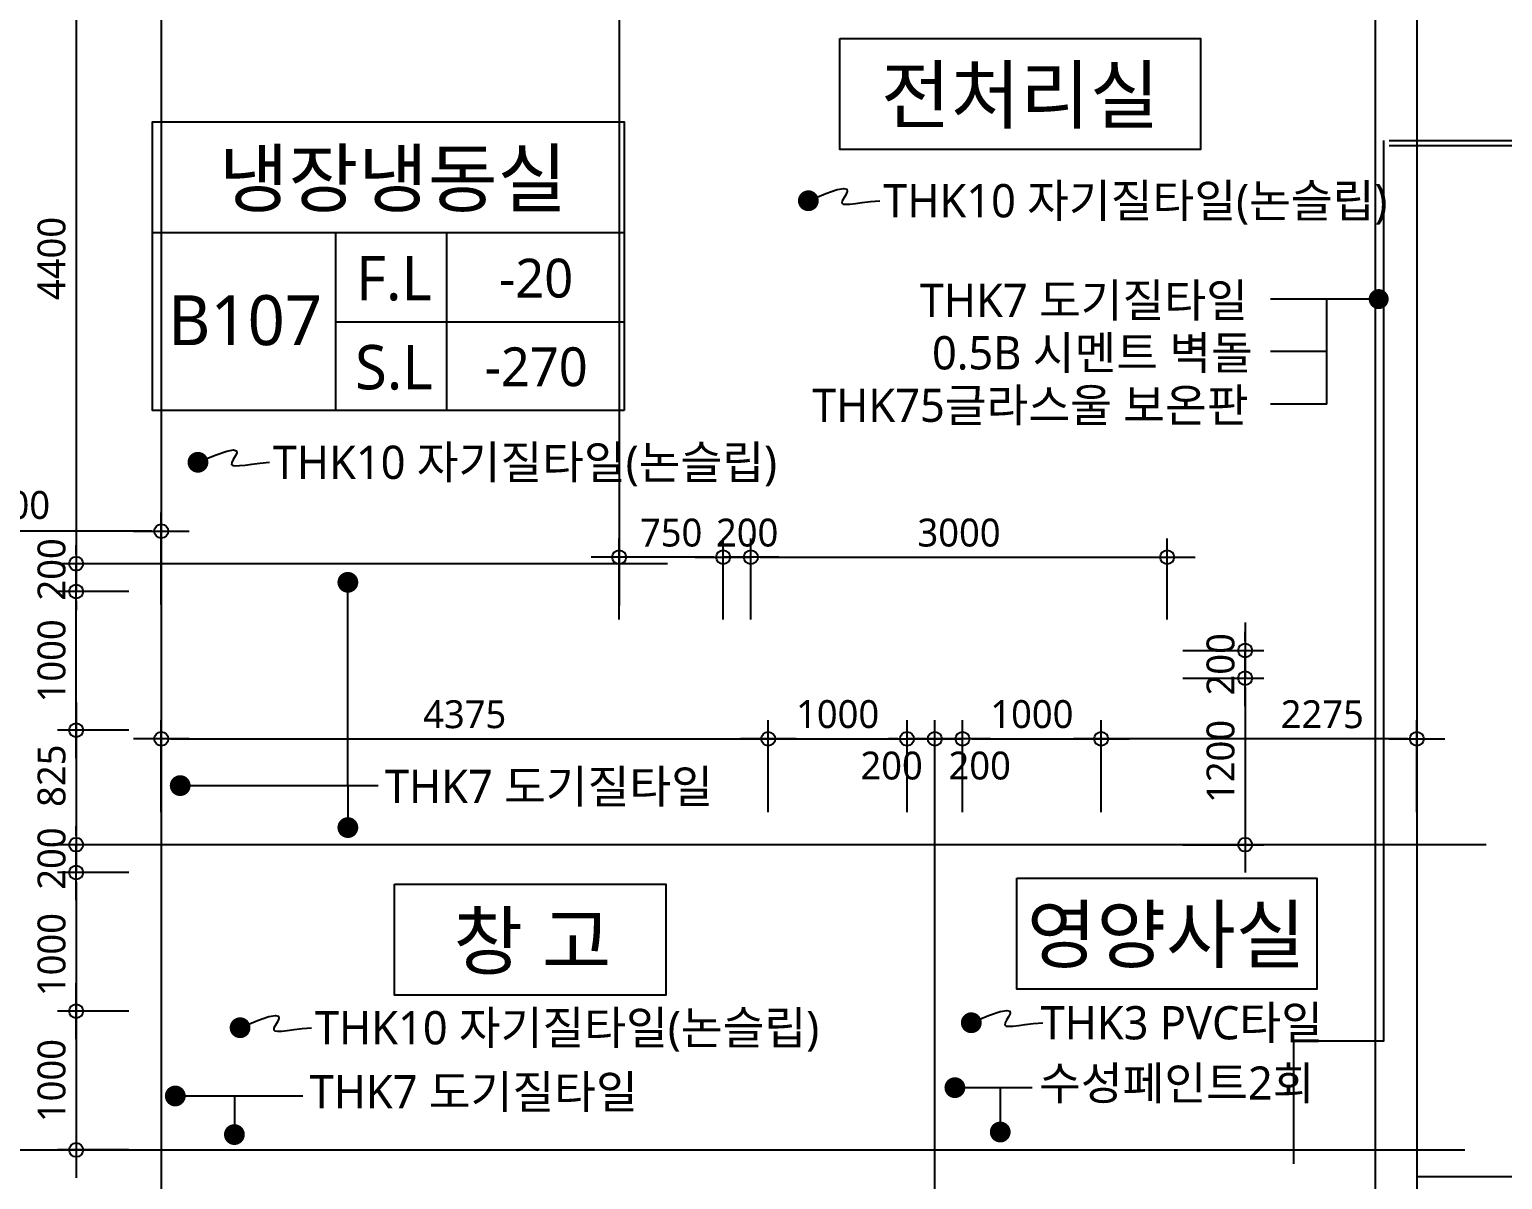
# Model space of a CAD drawing. Header units: millimetres. Extents: x 3775 to 244986, y 1861 to 55808.
# Drawn here: x 217558 to 228176, y 10820 to 19108 of the extents above; entities that cross this region are included whole.
import ezdxf
from ezdxf.enums import TextEntityAlignment as Align

# ---------------------------------------------------------------- set-up
doc = ezdxf.new("R2010")
doc.units = ezdxf.units.MM
doc.header["$LTSCALE"] = 100
doc.header["$MEASUREMENT"] = 0
doc.header["$PDSIZE"] = -10
doc.linetypes.add('CEN', pattern=[62, 60, -1, 0, -1])
doc.layers.get('0').update_dxf_attribs({"linetype": 'CONTINUOUS'})
doc.layers.get('Defpoints').update_dxf_attribs({"color": 171, "linetype": 'CONTINUOUS'})
for name, color, linetype in [('CEN(ST)', 1, 'CEN'), ('INS', 252, 'BATTING'), ('LED', 7, 'CONTINUOUS'), ('NDIM', 7, 'CONTINUOUS'), ('TEXT(MIN)', 7, 'CONTINUOUS'), ('TEXT(노트)', 7, 'CONTINUOUS'), ('TEXT(실명)', 3, 'CONTINUOUS'), ('TEXT-기입', 6, 'CONTINUOUS'), ('TITLE', 7, 'CONTINUOUS'), ('WALL-석고보드', 7, 'CONTINUOUS')]:
    doc.layers.add(name, color=color, linetype=linetype)
doc.styles.add('CGS', font='cgse', dxfattribs={"bigfont": 'cgs'})
doc.styles.add('나눔바른고딕', font='NanumBarunGothic.ttf')
doc.linetypes.add('BATTING', pattern='A,0.0001,-0.1,[134,ltypeshp.shx,S=0.1,R=0,X=-0.1,Y=0],-0.2,[134,ltypeshp.shx,S=0.1,R=180,X=0.1,Y=0],-0.1', length=0.4001)
doc.dimstyles.new('NDIM 1200', dxfattribs={"dimscale": 75, "dimtxt": 3, "dimasz": 1, "dimexe": 2, "dimexo": 2, "dimgap": 1, "dimtad": 1, "dimdec": 0, "dimdsep": 46, "dimtxsty": 'CGS', "dimblk": 'DOT0', "dimcen": 1, "dimdle": 8, "dimclrd": 256, "dimclre": 256, "dimclrt": 256, "dimadec": 0, "dimazin": 0, "dimtfac": 1, "dimtdec": 0, "dimtix": 1, "dimtmove": 2, "dimatfit": 3, "dimldrblk": 'DOT0', "dimfxl": 1, "dimtolj": 1, "dimtzin": 0, "dimlwd": -1, "dimlwe": -1, "dimarcsym": 0})

# ---------------------------------------------------------------- blocks, each defined once
blk = doc.blocks.new('DOT0')
blk.add_line((-3, 0), (3, 0))
at = {"color": 6}
blk.add_circle((0, 0), 0.75, dxfattribs=at)
blk = doc.blocks.new('*D481')
at = {"layer": 'Defpoints', "color": 0, "ltscale": 0.4, "transparency": 16777216}
for p in [(218408, 19658), (217894, 15258), (218408, 15258)]:
    blk.add_point(p, dxfattribs=at)
at = {"layer": 'NDIM', "ltscale": 0.4, "transparency": 16777216}
for p, q in [((218274, 19658), (217760, 19658)), ((217894, 19591), (217894, 15325)), ((218274, 15258), (217760, 15258))]:
    blk.add_line(p, q, dxfattribs=at)
at = {"layer": 'NDIM', "ltscale": 0.4, "transparency": 16777216, "xscale": 67, "yscale": 67, "zscale": 67}
for p, rotation in [((217894, 19658), 90), ((217894, 15258), 270)]:
    blk.add_blockref('DOT0', p, dxfattribs=dict(at, rotation=rotation))
at = {"layer": 'NDIM', "ltscale": 0.4, "transparency": 16777216, "insert": (217718, 17458), "char_height": 201, "attachment_point": 5, "rotation": 90, "style": '나눔바른고딕'}
blk.add_mtext('\\A1;4400', dxfattribs=at)
blk = doc.blocks.new('*D482')
at = {"layer": 'Defpoints', "color": 0, "ltscale": 0.4, "transparency": 16777216}
for p in [(218408, 15258), (217894, 15058), (218408, 15058)]:
    blk.add_point(p, dxfattribs=at)
at = {"layer": 'NDIM', "ltscale": 0.4, "transparency": 16777216}
for p, q in [((217894, 15325), (217894, 15392)), ((218274, 15258), (217760, 15258)), ((217894, 15258), (217894, 15058)), ((218274, 15058), (217760, 15058)), ((217894, 14991), (217894, 14924))]:
    blk.add_line(p, q, dxfattribs=at)
at = {"layer": 'NDIM', "ltscale": 0.4, "transparency": 16777216, "xscale": 67, "yscale": 67, "zscale": 67}
for p, rotation in [((217894, 15258), 270), ((217894, 15058), 90)]:
    blk.add_blockref('DOT0', p, dxfattribs=dict(at, rotation=rotation))
at = {"layer": 'NDIM', "ltscale": 0.4, "transparency": 16777216, "insert": (217718, 15217), "char_height": 201, "attachment_point": 5, "rotation": 90, "style": '나눔바른고딕'}
blk.add_mtext('\\A1;200', dxfattribs=at)
blk = doc.blocks.new('*D483')
at = {"layer": 'Defpoints', "color": 0, "ltscale": 0.4, "transparency": 16777216}
for p in [(217894, 15058), (218408, 15058), (218408, 14058)]:
    blk.add_point(p, dxfattribs=at)
at = {"layer": 'NDIM', "ltscale": 0.4, "transparency": 16777216}
for p, q in [((218274, 15058), (217760, 15058)), ((217894, 14125), (217894, 14991)), ((218274, 14058), (217760, 14058))]:
    blk.add_line(p, q, dxfattribs=at)
at = {"layer": 'NDIM', "ltscale": 0.4, "transparency": 16777216, "xscale": 67, "yscale": 67, "zscale": 67}
for p, rotation in [((217894, 15058), 90), ((217894, 14058), 270)]:
    blk.add_blockref('DOT0', p, dxfattribs=dict(at, rotation=rotation))
at = {"layer": 'NDIM', "ltscale": 0.4, "transparency": 16777216, "insert": (217718, 14558), "char_height": 201, "attachment_point": 5, "rotation": 90, "style": '나눔바른고딕'}
blk.add_mtext('\\A1;1000', dxfattribs=at)
blk = doc.blocks.new('*D484')
at = {"layer": 'Defpoints', "color": 0, "ltscale": 0.4, "transparency": 16777216}
for p in [(218408, 14058), (217894, 13233), (218408, 13233)]:
    blk.add_point(p, dxfattribs=at)
at = {"layer": 'NDIM', "ltscale": 0.4, "transparency": 16777216}
for p, q in [((218274, 14058), (217760, 14058)), ((217894, 13991), (217894, 13300)), ((218274, 13233), (217760, 13233))]:
    blk.add_line(p, q, dxfattribs=at)
at = {"layer": 'NDIM', "ltscale": 0.4, "transparency": 16777216, "xscale": 67, "yscale": 67, "zscale": 67}
for p, rotation in [((217894, 14058), 90), ((217894, 13233), 270)]:
    blk.add_blockref('DOT0', p, dxfattribs=dict(at, rotation=rotation))
at = {"layer": 'NDIM', "ltscale": 0.4, "transparency": 16777216, "insert": (217718, 13730), "char_height": 201, "attachment_point": 5, "rotation": 90, "style": '나눔바른고딕'}
blk.add_mtext('\\A1;825', dxfattribs=at)
blk = doc.blocks.new('*D485')
at = {"layer": 'Defpoints', "color": 0, "ltscale": 0.4, "transparency": 16777216}
for p in [(218408, 13233), (217894, 13033), (218408, 13033)]:
    blk.add_point(p, dxfattribs=at)
at = {"layer": 'NDIM', "ltscale": 0.4, "transparency": 16777216}
for p, q in [((217894, 13300), (217894, 13367)), ((218274, 13233), (217760, 13233)), ((217894, 13233), (217894, 13033)), ((218274, 13033), (217760, 13033)), ((217894, 12966), (217894, 12899))]:
    blk.add_line(p, q, dxfattribs=at)
at = {"layer": 'NDIM', "ltscale": 0.4, "transparency": 16777216, "xscale": 67, "yscale": 67, "zscale": 67}
for p, rotation in [((217894, 13233), 270), ((217894, 13033), 90)]:
    blk.add_blockref('DOT0', p, dxfattribs=dict(at, rotation=rotation))
at = {"layer": 'NDIM', "ltscale": 0.4, "transparency": 16777216, "insert": (217718, 13133), "char_height": 201, "attachment_point": 5, "rotation": 90, "style": '나눔바른고딕'}
blk.add_mtext('\\A1;200', dxfattribs=at)
blk = doc.blocks.new('*D486')
at = {"layer": 'Defpoints', "color": 0, "ltscale": 0.4, "transparency": 16777216}
for p in [(218408, 13033), (217894, 12033), (218408, 12033)]:
    blk.add_point(p, dxfattribs=at)
at = {"layer": 'NDIM', "ltscale": 0.4, "transparency": 16777216}
for p, q in [((218274, 13033), (217760, 13033)), ((217894, 12966), (217894, 12100)), ((218274, 12033), (217760, 12033))]:
    blk.add_line(p, q, dxfattribs=at)
at = {"layer": 'NDIM', "ltscale": 0.4, "transparency": 16777216, "xscale": 67, "yscale": 67, "zscale": 67}
for p, rotation in [((217894, 13033), 90), ((217894, 12033), 270)]:
    blk.add_blockref('DOT0', p, dxfattribs=dict(at, rotation=rotation))
at = {"layer": 'NDIM', "ltscale": 0.4, "transparency": 16777216, "insert": (217718, 12441), "char_height": 201, "attachment_point": 5, "rotation": 90, "style": '나눔바른고딕'}
blk.add_mtext('\\A1;1000', dxfattribs=at)
blk = doc.blocks.new('*D487')
at = {"layer": 'Defpoints', "color": 0, "ltscale": 0.4, "transparency": 16777216}
for p in [(218408, 12033), (217894, 11033), (218408, 11033)]:
    blk.add_point(p, dxfattribs=at)
at = {"layer": 'NDIM', "ltscale": 0.4, "transparency": 16777216}
for p, q in [((218274, 12033), (217760, 12033)), ((217894, 11966), (217894, 11100)), ((218274, 11033), (217760, 11033))]:
    blk.add_line(p, q, dxfattribs=at)
at = {"layer": 'NDIM', "ltscale": 0.4, "transparency": 16777216, "xscale": 67, "yscale": 67, "zscale": 67}
for p, rotation in [((217894, 12033), 90), ((217894, 11033), 270)]:
    blk.add_blockref('DOT0', p, dxfattribs=dict(at, rotation=rotation))
at = {"layer": 'NDIM', "ltscale": 0.4, "transparency": 16777216, "insert": (217718, 11533), "char_height": 201, "attachment_point": 5, "rotation": 90, "style": '나눔바른고딕'}
blk.add_mtext('\\A1;1000', dxfattribs=at)
blk = doc.blocks.new('*D495')
at = {"layer": 'Defpoints', "color": 0, "ltscale": 0.4, "transparency": 16777216}
for p in [(223883, 13996), (222883, 13333), (223883, 13333)]:
    blk.add_point(p, dxfattribs=at)
at = {"layer": 'NDIM', "ltscale": 0.4, "transparency": 16777216}
for p, q in [((222883, 13467), (222883, 14130)), ((223883, 13467), (223883, 14130)), ((222950, 13996), (223816, 13996))]:
    blk.add_line(p, q, dxfattribs=at)
at = {"layer": 'NDIM', "ltscale": 0.4, "transparency": 16777216, "xscale": 67, "yscale": 67, "zscale": 67, "rotation": 180}
blk.add_blockref('DOT0', (222883, 13996), dxfattribs=at)
at = {"layer": 'NDIM', "ltscale": 0.4, "transparency": 16777216, "xscale": 67, "yscale": 67, "zscale": 67}
blk.add_blockref('DOT0', (223883, 13996), dxfattribs=at)
at = {"layer": 'NDIM', "ltscale": 0.4, "transparency": 16777216, "insert": (223383, 14173), "char_height": 201, "attachment_point": 5, "style": '나눔바른고딕'}
blk.add_mtext('\\A1;1000', dxfattribs=at)
blk = doc.blocks.new('*D496')
at = {"layer": 'Defpoints', "color": 0, "ltscale": 0.4, "transparency": 16777216}
for p in [(224083, 13996), (223883, 13333), (224083, 13333)]:
    blk.add_point(p, dxfattribs=at)
at = {"layer": 'NDIM', "ltscale": 0.4, "transparency": 16777216}
for p, q in [((223883, 13467), (223883, 14130)), ((224083, 13467), (224083, 14130)), ((223816, 13996), (223749, 13996)), ((223883, 13996), (224083, 13996)), ((224150, 13996), (224217, 13996))]:
    blk.add_line(p, q, dxfattribs=at)
at = {"layer": 'NDIM', "ltscale": 0.4, "transparency": 16777216, "xscale": 67, "yscale": 67, "zscale": 67}
blk.add_blockref('DOT0', (223883, 13996), dxfattribs=at)
at = {"layer": 'NDIM', "ltscale": 0.4, "transparency": 16777216, "xscale": 67, "yscale": 67, "zscale": 67, "rotation": 180}
blk.add_blockref('DOT0', (224083, 13996), dxfattribs=at)
at = {"layer": 'NDIM', "ltscale": 0.4, "transparency": 16777216, "insert": (223772, 13802), "char_height": 201, "attachment_point": 5, "style": '나눔바른고딕'}
blk.add_mtext('\\A1;200', dxfattribs=at)
blk = doc.blocks.new('*D497')
at = {"layer": 'Defpoints', "color": 0, "ltscale": 0.4, "transparency": 16777216}
for p in [(225283, 13996), (224283, 13333), (225283, 13333)]:
    blk.add_point(p, dxfattribs=at)
at = {"layer": 'NDIM', "ltscale": 0.4, "transparency": 16777216}
for p, q in [((224283, 13467), (224283, 14130)), ((225283, 13467), (225283, 14130)), ((224350, 13996), (225216, 13996))]:
    blk.add_line(p, q, dxfattribs=at)
at = {"layer": 'NDIM', "ltscale": 0.4, "transparency": 16777216, "xscale": 67, "yscale": 67, "zscale": 67, "rotation": 180}
blk.add_blockref('DOT0', (224283, 13996), dxfattribs=at)
at = {"layer": 'NDIM', "ltscale": 0.4, "transparency": 16777216, "xscale": 67, "yscale": 67, "zscale": 67}
blk.add_blockref('DOT0', (225283, 13996), dxfattribs=at)
at = {"layer": 'NDIM', "ltscale": 0.4, "transparency": 16777216, "insert": (224783, 14173), "char_height": 201, "attachment_point": 5, "style": '나눔바른고딕'}
blk.add_mtext('\\A1;1000', dxfattribs=at)
blk = doc.blocks.new('*D498')
at = {"layer": 'Defpoints', "color": 0, "ltscale": 0.4, "transparency": 16777216}
for p in [(224283, 13996), (224083, 13333), (224283, 13333)]:
    blk.add_point(p, dxfattribs=at)
at = {"layer": 'NDIM', "ltscale": 0.4, "transparency": 16777216}
for p, q in [((224083, 13467), (224083, 14130)), ((224283, 13467), (224283, 14130)), ((224016, 13996), (223949, 13996)), ((224083, 13996), (224283, 13996)), ((224350, 13996), (224417, 13996))]:
    blk.add_line(p, q, dxfattribs=at)
at = {"layer": 'NDIM', "ltscale": 0.4, "transparency": 16777216, "xscale": 67, "yscale": 67, "zscale": 67}
blk.add_blockref('DOT0', (224083, 13996), dxfattribs=at)
at = {"layer": 'NDIM', "ltscale": 0.4, "transparency": 16777216, "xscale": 67, "yscale": 67, "zscale": 67, "rotation": 180}
blk.add_blockref('DOT0', (224283, 13996), dxfattribs=at)
at = {"layer": 'NDIM', "ltscale": 0.4, "transparency": 16777216, "insert": (224407, 13802), "char_height": 201, "attachment_point": 5, "style": '나눔바른고딕'}
blk.add_mtext('\\A1;200', dxfattribs=at)
blk = doc.blocks.new('*D499')
at = {"layer": 'Defpoints', "color": 0, "ltscale": 0.4, "transparency": 16777216}
for p in [(225283, 13996), (225283, 13333), (227558, 13333)]:
    blk.add_point(p, dxfattribs=at)
at = {"layer": 'NDIM', "ltscale": 0.4, "transparency": 16777216}
for p, q in [((225283, 13467), (225283, 14130)), ((227558, 13467), (227558, 14130)), ((227491, 13996), (225350, 13996))]:
    blk.add_line(p, q, dxfattribs=at)
at = {"layer": 'NDIM', "ltscale": 0.4, "transparency": 16777216, "xscale": 67, "yscale": 67, "zscale": 67, "rotation": 180}
blk.add_blockref('DOT0', (225283, 13996), dxfattribs=at)
at = {"layer": 'NDIM', "ltscale": 0.4, "transparency": 16777216, "xscale": 67, "yscale": 67, "zscale": 67}
blk.add_blockref('DOT0', (227558, 13996), dxfattribs=at)
at = {"layer": 'NDIM', "ltscale": 0.4, "transparency": 16777216, "insert": (226876, 14172), "char_height": 201, "attachment_point": 5, "style": '나눔바른고딕'}
blk.add_mtext('\\A1;2275', dxfattribs=at)
blk = doc.blocks.new('*D500')
at = {"layer": 'Defpoints', "color": 0, "ltscale": 0.4, "transparency": 16777216}
for p in [(222883, 13996), (218508, 13333), (222883, 13333)]:
    blk.add_point(p, dxfattribs=at)
at = {"layer": 'NDIM', "ltscale": 0.4, "transparency": 16777216}
for p, q in [((218508, 13467), (218508, 14130)), ((222883, 13467), (222883, 14130)), ((218575, 13996), (222816, 13996))]:
    blk.add_line(p, q, dxfattribs=at)
at = {"layer": 'NDIM', "ltscale": 0.4, "transparency": 16777216, "xscale": 67, "yscale": 67, "zscale": 67, "rotation": 180}
blk.add_blockref('DOT0', (218508, 13996), dxfattribs=at)
at = {"layer": 'NDIM', "ltscale": 0.4, "transparency": 16777216, "xscale": 67, "yscale": 67, "zscale": 67}
blk.add_blockref('DOT0', (222883, 13996), dxfattribs=at)
at = {"layer": 'NDIM', "ltscale": 0.4, "transparency": 16777216, "insert": (220695, 14172), "char_height": 201, "attachment_point": 5, "style": '나눔바른고딕'}
blk.add_mtext('\\A1;4375', dxfattribs=at)
blk = doc.blocks.new('A$C51E23882')
at = {"layer": 'TITLE'}
blk.add_lwpolyline([(8500, 0), (0, 0), (0, 5200), (8500, 5200)], close=True, dxfattribs=at)
for points in [[(8500, 3200), (0, 3200)], [(3300, 3200), (3300, 0)], [(5300, 3200), (5300, 0)], [(3300, 1600), (8500, 1600)]]:
    blk.add_lwpolyline(points, dxfattribs=at)
at = {"layer": 'TITLE', "style": '나눔바른고딕'}
for s, p in [('F.L', (4352, 2378)), ('S.L', (4352, 778))]:
    blk.add_text(s, height=800, dxfattribs=at).set_placement(p, align=Align.MIDDLE)
blk = doc.blocks.new('*D519')
at = {"layer": 'Defpoints', "color": 0, "ltscale": 0.4, "transparency": 16777216}
for p in [(216908, 15493), (216908, 14829), (218508, 14829)]:
    blk.add_point(p, dxfattribs=at)
at = {"layer": 'NDIM', "ltscale": 0.4, "transparency": 16777216}
for p, q in [((216908, 14963), (216908, 15627)), ((218508, 14963), (218508, 15627)), ((218441, 15493), (216975, 15493))]:
    blk.add_line(p, q, dxfattribs=at)
at = {"layer": 'NDIM', "ltscale": 0.4, "transparency": 16777216, "xscale": 67, "yscale": 67, "zscale": 67, "rotation": 180}
blk.add_blockref('DOT0', (216908, 15493), dxfattribs=at)
at = {"layer": 'NDIM', "ltscale": 0.4, "transparency": 16777216, "xscale": 67, "yscale": 67, "zscale": 67}
blk.add_blockref('DOT0', (218508, 15493), dxfattribs=at)
at = {"layer": 'NDIM', "ltscale": 0.4, "transparency": 16777216, "insert": (217407, 15680), "char_height": 201, "attachment_point": 5, "style": '나눔바른고딕'}
blk.add_mtext('\\A1;1600', dxfattribs=at)
blk = doc.blocks.new('*D528')
at = {"layer": 'Defpoints', "color": 0, "ltscale": 0.4, "transparency": 16777216}
for p in [(225758, 15305), (222758, 14722), (225758, 14722)]:
    blk.add_point(p, dxfattribs=at)
at = {"layer": 'NDIM', "ltscale": 0.4, "transparency": 16777216}
for p, q in [((222758, 14856), (222758, 15439)), ((225758, 14856), (225758, 15439)), ((222825, 15305), (225691, 15305))]:
    blk.add_line(p, q, dxfattribs=at)
at = {"layer": 'NDIM', "ltscale": 0.4, "transparency": 16777216, "xscale": 67, "yscale": 67, "zscale": 67, "rotation": 180}
blk.add_blockref('DOT0', (222758, 15305), dxfattribs=at)
at = {"layer": 'NDIM', "ltscale": 0.4, "transparency": 16777216, "xscale": 67, "yscale": 67, "zscale": 67}
blk.add_blockref('DOT0', (225758, 15305), dxfattribs=at)
at = {"layer": 'NDIM', "ltscale": 0.4, "transparency": 16777216, "insert": (224258, 15481), "char_height": 201, "attachment_point": 5, "style": '나눔바른고딕'}
blk.add_mtext('\\A1;3000', dxfattribs=at)
blk = doc.blocks.new('*D529')
at = {"layer": 'Defpoints', "color": 0, "ltscale": 0.4, "transparency": 16777216}
for p in [(225758, 15305), (222758, 14722), (225758, 14722)]:
    blk.add_point(p, dxfattribs=at)
at = {"layer": 'NDIM', "ltscale": 0.4, "transparency": 16777216}
for p, q in [((222758, 14856), (222758, 15439)), ((225758, 14856), (225758, 15439)), ((222825, 15305), (225691, 15305))]:
    blk.add_line(p, q, dxfattribs=at)
at = {"layer": 'NDIM', "ltscale": 0.4, "transparency": 16777216, "xscale": 67, "yscale": 67, "zscale": 67, "rotation": 180}
blk.add_blockref('DOT0', (222758, 15305), dxfattribs=at)
at = {"layer": 'NDIM', "ltscale": 0.4, "transparency": 16777216, "xscale": 67, "yscale": 67, "zscale": 67}
blk.add_blockref('DOT0', (225758, 15305), dxfattribs=at)
at = {"layer": 'NDIM', "ltscale": 0.4, "transparency": 16777216, "insert": (224258, 15481), "char_height": 201, "attachment_point": 5, "style": '나눔바른고딕'}
blk.add_mtext('\\A1;3000', dxfattribs=at)
blk = doc.blocks.new('*D530')
at = {"layer": 'Defpoints', "color": 0, "ltscale": 0.4, "transparency": 16777216}
for p in [(222558, 15305), (222558, 14722), (222758, 14722)]:
    blk.add_point(p, dxfattribs=at)
at = {"layer": 'NDIM', "ltscale": 0.4, "transparency": 16777216}
for p, q in [((222558, 14856), (222558, 15439)), ((222758, 14856), (222758, 15439)), ((222491, 15305), (222424, 15305)), ((222758, 15305), (222558, 15305)), ((222825, 15305), (222892, 15305))]:
    blk.add_line(p, q, dxfattribs=at)
at = {"layer": 'NDIM', "ltscale": 0.4, "transparency": 16777216, "xscale": 67, "yscale": 67, "zscale": 67}
blk.add_blockref('DOT0', (222558, 15305), dxfattribs=at)
at = {"layer": 'NDIM', "ltscale": 0.4, "transparency": 16777216, "xscale": 67, "yscale": 67, "zscale": 67, "rotation": 180}
blk.add_blockref('DOT0', (222758, 15305), dxfattribs=at)
at = {"layer": 'NDIM', "ltscale": 0.4, "transparency": 16777216, "insert": (222731, 15481), "char_height": 201, "attachment_point": 5, "style": '나눔바른고딕'}
blk.add_mtext('\\A1;200', dxfattribs=at)
blk = doc.blocks.new('*D531')
at = {"layer": 'Defpoints', "color": 0, "ltscale": 0.4, "transparency": 16777216}
for p in [(221808, 15305), (221808, 14722), (222558, 14722)]:
    blk.add_point(p, dxfattribs=at)
at = {"layer": 'NDIM', "ltscale": 0.4, "transparency": 16777216}
for p, q in [((221808, 14856), (221808, 15439)), ((222558, 14856), (222558, 15439)), ((222491, 15305), (221875, 15305))]:
    blk.add_line(p, q, dxfattribs=at)
at = {"layer": 'NDIM', "ltscale": 0.4, "transparency": 16777216, "xscale": 67, "yscale": 67, "zscale": 67, "rotation": 180}
blk.add_blockref('DOT0', (221808, 15305), dxfattribs=at)
at = {"layer": 'NDIM', "ltscale": 0.4, "transparency": 16777216, "xscale": 67, "yscale": 67, "zscale": 67}
blk.add_blockref('DOT0', (222558, 15305), dxfattribs=at)
at = {"layer": 'NDIM', "ltscale": 0.4, "transparency": 16777216, "insert": (222183, 15481), "char_height": 201, "attachment_point": 5, "style": '나눔바른고딕'}
blk.add_mtext('\\A1;750', dxfattribs=at)
blk = doc.blocks.new('*D532')
at = {"layer": 'Defpoints', "color": 0, "ltscale": 0.4, "transparency": 16777216}
for p in [(225737, 14433), (225737, 13233), (226320, 13233)]:
    blk.add_point(p, dxfattribs=at)
at = {"layer": 'NDIM', "ltscale": 0.4, "transparency": 16777216}
for p, q in [((225871, 14433), (226454, 14433)), ((226320, 14366), (226320, 13300)), ((225871, 13233), (226454, 13233))]:
    blk.add_line(p, q, dxfattribs=at)
at = {"layer": 'NDIM', "ltscale": 0.4, "transparency": 16777216, "xscale": 67, "yscale": 67, "zscale": 67}
for p, rotation in [((226320, 14433), 90), ((226320, 13233), 270)]:
    blk.add_blockref('DOT0', p, dxfattribs=dict(at, rotation=rotation))
at = {"layer": 'NDIM', "ltscale": 0.4, "transparency": 16777216, "insert": (226144, 13833), "char_height": 201, "attachment_point": 5, "rotation": 90, "style": '나눔바른고딕'}
blk.add_mtext('\\A1;1200', dxfattribs=at)
blk = doc.blocks.new('*D533')
at = {"layer": 'Defpoints', "color": 0, "ltscale": 0.4, "transparency": 16777216}
for p in [(225737, 14633), (226320, 14633), (225737, 14433)]:
    blk.add_point(p, dxfattribs=at)
at = {"layer": 'NDIM', "ltscale": 0.4, "transparency": 16777216}
for p, q in [((226320, 14700), (226320, 14767)), ((225871, 14633), (226454, 14633)), ((226320, 14433), (226320, 14633)), ((225871, 14433), (226454, 14433)), ((226320, 14366), (226320, 14299))]:
    blk.add_line(p, q, dxfattribs=at)
at = {"layer": 'NDIM', "ltscale": 0.4, "transparency": 16777216, "xscale": 67, "yscale": 67, "zscale": 67}
for p, rotation in [((226320, 14633), 270), ((226320, 14433), 90)]:
    blk.add_blockref('DOT0', p, dxfattribs=dict(at, rotation=rotation))
at = {"layer": 'NDIM', "ltscale": 0.4, "transparency": 16777216, "insert": (226144, 14533), "char_height": 201, "attachment_point": 5, "rotation": 90, "style": '나눔바른고딕'}
blk.add_mtext('\\A1;200', dxfattribs=at)

msp = doc.modelspace()

# ---------------------------------------------------------------- linework, layer by layer
at = {"ltscale": 10000}
for p, q in [((227282.8, 17165.2), (226504.1, 17165.2)), ((226908.8, 16409), (226908.8, 17165.2)), ((226908.8, 16787.1), (226504.1, 16787.1)), ((226908.8, 16409), (226504.1, 16409)), ((219852.8, 13658.8), (219852.8, 15124)), ((219852.8, 13658.8), (219852.8, 13356.4)), ((224555.1, 11481.9), (224555.1, 11162.1)), ((219035, 11421.9), (219035, 11143.8))]:
    msp.add_line(p, q, dxfattribs=at)
for points in [[(223398.6, 19043.6), (225998.6, 19043.6), (225998.6, 18243.6), (223398.6, 18243.6)], [(224675.6, 12992.9), (226836.7, 12992.9), (226836.7, 12192.9), (224675.6, 12192.9)], [(220188.1, 12947.5), (222144.1, 12947.5), (222144.1, 12147.5), (220188.1, 12147.5)]]:
    msp.add_lwpolyline(points, close=True, dxfattribs=at)
at = {"layer": 'CEN(ST)', "ltscale": 10000}
for p, q in [((221807.8, 24255.8), (221807.8, 14956.9)), ((227257.8, 24255.8), (227257.8, 8381.8)), ((227557.8, 24255.8), (227557.8, 8381.8)), ((218507.8, 20123), (218507.8, 8381.8)), ((222157.3, 15257.8), (218115.9, 15257.8)), ((224081.5, 13641.7), (224081.5, 8381.8)), ((228057.8, 13232.7), (218115.9, 13232.7)), ((208647.3, 11032.8), (227904.2, 11032.8))]:
    msp.add_line(p, q, dxfattribs=at)
at = {"layer": 'INS', "ltscale": 0.9}
for p, q in [((231357.8, 18270.3), (227357.8, 18270.3)), ((227557.8, 10842.8), (231907.8, 10842.8))]:
    msp.add_line(p, q, dxfattribs=at)
msp.add_lwpolyline([(226670.3, 10932.8), (226670.3, 11820.3), (227320.3, 11820.3), (227320.3, 18307.8)], dxfattribs=at)
at = {"layer": 'LED'}
for points, const_width in [([(223171.9, 17911.6, -1), (223171.9, 17836.6, -1)], 75), ([(227318.8, 17165.2, -1), (227246.8, 17165.2, -1)], 72), ([(218772.3, 16026.5, -1), (218772.3, 15951.5, -1)], 75), ([(219852.8, 15161.5, -1), (219852.8, 15086.5, -1)], 75), ([(219852.8, 13318.9, 1), (219852.8, 13393.9, 1)], 75), ([(224346.5, 11987.3, -1), (224346.5, 11912.3, -1)], 75), ([(219076, 11951.3, -1), (219076, 11876.3, -1)], 75), ([(219035, 11106.3, 1), (219035, 11181.3, 1)], 75), ([(224555.1, 11124.6, 1), (224555.1, 11199.6, 1)], 75)]:
    msp.add_lwpolyline(points, format="xyb", close=True, dxfattribs=dict(at, const_width=const_width))
for points in [[(223171.9, 17874.1), (223296.9, 17926.2), (223379.7, 17954.3), (223428, 17962.9), (223449.3, 17956.6), (223451.1, 17939.8), (223441, 17917.2), (223426.7, 17893.2), (223415.6, 17872.3), (223414.1, 17858.2), (223423.1, 17850.5), (223442.6, 17848.2), (223472.1, 17849.9), (223511.5, 17854.6), (223560.5, 17860.9), (223618.9, 17867.8), (223686.4, 17874.1)], [(218772.3, 15989), (218897.3, 16041.1), (218980.1, 16069.2), (219028.4, 16077.8), (219049.6, 16071.5), (219051.5, 16054.8), (219041.4, 16032.1), (219027.1, 16008.1), (219016, 15987.2), (219014.5, 15973.1), (219023.5, 15965.5), (219043, 15963.1), (219072.5, 15964.8), (219111.9, 15969.5), (219160.9, 15975.9), (219219.3, 15982.7), (219286.8, 15989)], [(219076, 11913.8), (219201, 11965.9), (219283.8, 11994.1), (219332.1, 12002.7), (219353.3, 11996.4), (219355.1, 11979.6), (219345.1, 11957), (219330.8, 11933), (219319.7, 11912.1), (219318.2, 11898), (219327.2, 11890.3), (219346.6, 11888), (219376.2, 11889.7), (219415.6, 11894.4), (219464.6, 11900.7), (219523, 11907.6), (219590.5, 11913.8)], [(224346.5, 11949.8), (224471.5, 12001.9), (224554.3, 12030), (224602.6, 12038.6), (224623.8, 12032.3), (224625.7, 12015.5), (224615.6, 11992.9), (224601.3, 11968.9), (224590.2, 11948), (224588.7, 11933.9), (224597.7, 11926.2), (224617.2, 11923.9), (224646.7, 11925.6), (224686.1, 11930.3), (224735.1, 11936.6), (224793.5, 11943.5), (224861, 11949.8)]]:
    msp.add_lwpolyline(points, dxfattribs=at)
at = {"layer": 'LED', "const_width": 75, "elevation": 0}
for points in [[(218644.4, 13696.3, 1), (218644.4, 13621.3, 1)], [(218608.9, 11384.4, -1), (218608.9, 11459.4, -1)], [(224228.2, 11444.4, -1), (224228.2, 11519.4, -1)]]:
    msp.add_lwpolyline(points, format="xyb", close=True, dxfattribs=at)
at = {"layer": 'LED', "elevation": 0}
for points in [[(218644.4, 13658.8), (220070.5, 13658.8)], [(224228.2, 11481.9), (224785.2, 11481.9)], [(218608.9, 11421.9), (219528.3, 11421.9)]]:
    msp.add_lwpolyline(points, dxfattribs=at)
at = {"layer": 'WALL-석고보드', "color": 8, "ltscale": 10000}
msp.add_lwpolyline([(227357.8, 18307.8), (231357.8, 18307.8), (231357.8, 18232.8)], dxfattribs=at)

# ---------------------------------------------------------------- block references
at = {"xscale": 0.4, "yscale": 0.4, "zscale": 0.4}
msp.add_blockref('A$C51E23882', (218443.6, 16362.5), dxfattribs=at)

# ---------------------------------------------------------------- texts
at = {"layer": 'TEXT(MIN)', "style": '나눔바른고딕'}
for s, p in [('THK10 자기질타일(논슬립)', (223711.4, 17874.1)), ('THK10 자기질타일(논슬립)', (219311.8, 15989)), ('THK7 도기질타일', (220119.7, 13652.8)), ('THK10 자기질타일(논슬립)', (219615.5, 11913.8)), ('THK3 PVC타일', (224845.7, 11949.8)), ('THK7 도기질타일', (219577.5, 11452.3)), ('수성페인트2회', (224834.5, 11514.9))]:
    msp.add_text(s, height=240, dxfattribs=at).set_placement(p, align=Align.MIDDLE_LEFT)
at = {"layer": 'TEXT(노트)', "style": '나눔바른고딕'}
for s, p in [('THK7 도기질타일', (223975.4, 17156.4)), ('0.5B 시멘트 벽돌', (224063.2, 16778.3)), ('THK75글라스울 보온판', (223199, 16400.3))]:
    msp.add_text(s, height=240, dxfattribs=at).set_placement(p, align=Align.MIDDLE_LEFT)
at = {"layer": 'TEXT(실명)', "style": '나눔바른고딕'}
for s, p in [('전처리실', (224699.2, 18641.3)), ('냉장냉동실', (220178.7, 18040.2)), ('창 고', (221183.4, 12545.1)), ('영양사실', (225750.4, 12590.5))]:
    msp.add_text(s, height=400, dxfattribs=at).set_placement(p, align=Align.MIDDLE)
at = {"layer": 'TEXT-기입', "style": '나눔바른고딕'}
for s, p in [('-20', (221209.7, 17316.5)), ('-270', (221210, 16677.7))]:
    msp.add_text(s, height=280, dxfattribs=at).set_placement(p, align=Align.MIDDLE)
msp.add_text('B107', height=360, dxfattribs=at).set_placement((219112, 17013.2), align=Align.MIDDLE_CENTER)

# ---------------------------------------------------------------- dimensions: what is measured, and where the dimension line sits
at = {"layer": 'NDIM', "ltscale": 0.4}
for base, p1, p2, angle, picture, middle in [((217894.1, 15257.8), (218407.8, 19657.8), (218407.8, 15257.8), 270, '*D481', (217718, 17457.8)), ((221807.8, 15304.7), (222557.8, 14722.1), (221807.8, 14722.1), 180, '*D531', (222182.8, 15480.8)), ((217894.1, 15057.8), (218407.8, 14057.8), (218407.8, 15057.8), 90, '*D483', (217718, 14557.8)), ((226319.8, 14632.7), (225737.2, 14432.7), (225737.2, 14632.7), 90, '*D533', (226143.6, 14532.7)), ((226319.8, 13232.7), (225737.2, 14432.7), (225737.2, 13232.7), 270, '*D532', (226143.6, 13832.7)), ((217894.1, 13032.7), (218407.8, 13232.8), (218407.8, 13032.7), 270, '*D485', (217718, 13132.7)), ((217894.1, 11032.7), (218407.8, 12032.8), (218407.8, 11032.7), 270, '*D487', (217718, 11532.7))]:
    dim = msp.add_linear_dim(base=base, p1=p1, p2=p2, angle=angle, dimstyle='NDIM 1200', override={"dimscale": 67, "dimtxsty": '나눔바른고딕'}, dxfattribs=at)
    dim.commit()
    dim.dimension.update_dxf_attribs({"geometry": picture, "text_midpoint": middle})
for base, p1, p2, angle, picture, middle in [((216907.8, 15492.9), (218507.8, 14829.2), (216907.8, 14829.2), 180, '*D519', (217407.2, 15679.6)), ((222557.8, 15304.7), (222757.8, 14722.1), (222557.8, 14722.1), 180, '*D530', (222731.4, 15480.8)), ((217894.1, 15057.8), (218407.8, 15257.8), (218407.8, 15057.8), 270, '*D482', (217718, 15216.7)), ((217894.1, 13232.7), (218407.8, 14057.8), (218407.8, 13232.7), 270, '*D484', (217718.4, 13730.2)), ((225282.8, 13996.4), (227557.8, 13332.7), (225282.8, 13332.7), 180, '*D499', (226876, 14172.1)), ((217894.1, 12032.7), (218407.8, 13032.8), (218407.8, 12032.7), 270, '*D486', (217718, 12441.3))]:
    dim = msp.add_linear_dim(base=base, p1=p1, p2=p2, angle=angle, dimstyle='NDIM 1200', override={"dimscale": 67, "dimtxsty": '나눔바른고딕'}, dxfattribs=at)
    dim.commit()
    dim.dimension.update_dxf_attribs({"geometry": picture, "text_midpoint": middle, "dimtype": 160})
for base, p1, p2, picture, middle in [((225757.8, 15304.7), (222757.8, 14722.1), (225757.8, 14722.1), '*D528', (224257.8, 15480.9)), ((225757.8, 15304.7), (222757.8, 14722.1), (225757.8, 14722.1), '*D529', (224257.8, 15480.9)), ((222882.8, 13996.4), (218507.8, 13332.7), (222882.8, 13332.7), '*D500', (220695.3, 14172.2)), ((223882.8, 13996.4), (222882.8, 13332.7), (223882.8, 13332.7), '*D495', (223382.8, 14172.5)), ((225282.8, 13996.4), (224282.8, 13332.7), (225282.8, 13332.7), '*D497', (224782.8, 14172.5))]:
    dim = msp.add_linear_dim(base=base, p1=p1, p2=p2, dimstyle='NDIM 1200', override={"dimscale": 67, "dimtxsty": '나눔바른고딕'}, dxfattribs=at)
    dim.commit()
    dim.dimension.update_dxf_attribs({"geometry": picture, "text_midpoint": middle})
for base, p1, p2, picture, middle in [((224082.8, 13996.4), (223882.8, 13332.7), (224082.8, 13332.7), '*D496', (223771.8, 13801.7)), ((224282.8, 13996.4), (224082.8, 13332.7), (224282.8, 13332.7), '*D498', (224407.5, 13801.7))]:
    dim = msp.add_linear_dim(base=base, p1=p1, p2=p2, dimstyle='NDIM 1200', override={"dimscale": 67, "dimtxsty": '나눔바른고딕'}, dxfattribs=at)
    dim.commit()
    dim.dimension.update_dxf_attribs({"geometry": picture, "text_midpoint": middle, "dimtype": 160})

doc.saveas('drawing.dxf')
